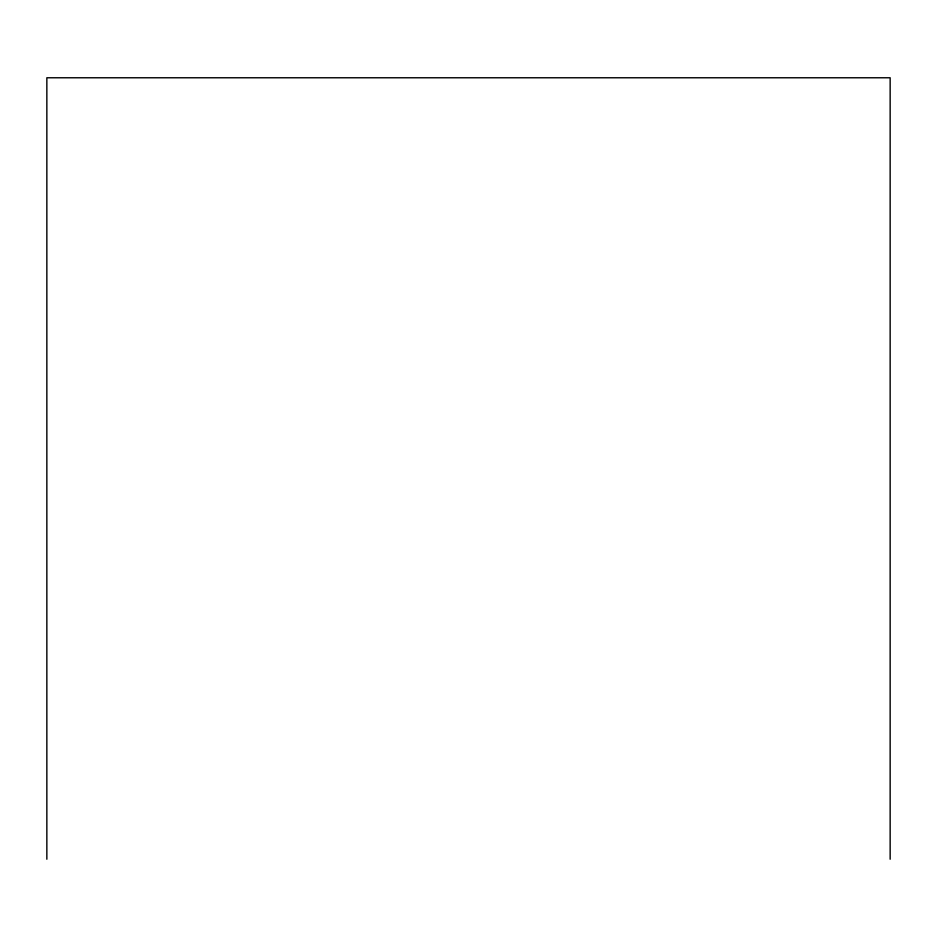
<?xml version="1.0" encoding="UTF-8"?>
<svg xmlns="http://www.w3.org/2000/svg" width="937" height="937" viewBox="0 0 937 937"><rect width="100%" height="100%" fill="white"/><g stroke="black" fill="none" stroke-linecap="round" stroke-linejoin="round"><path stroke-width="1.41" d="M890.15 859.229L890.15 77.771L46.85 77.771L46.85 859.229"/></g></svg>
